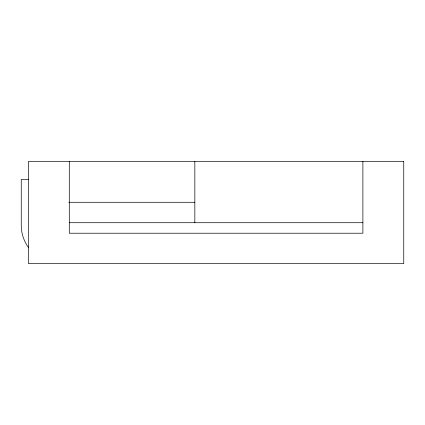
<?xml version="1.0" encoding="UTF-8"?>
<svg xmlns="http://www.w3.org/2000/svg" width="425" height="425" viewBox="0 0 425 425"><rect width="100%" height="100%" fill="white"/><g stroke="black" fill="none" stroke-linecap="round" stroke-linejoin="round"><path stroke-width="0.64" d="M28.544 179.43L21.25 179.43L21.25 225.25A37.942 37.942 0 0 0 28.719 247.849M68.792 202.284L194.841 202.284M69.296 222.716L362.892 222.716M362.892 161.426L362.892 233.219L69.296 233.219L69.296 161.426M194.841 161.426L194.841 222.79M403.75 161.426L28.438 161.426L28.438 263.574L403.75 263.574L403.75 161.426"/></g></svg>
